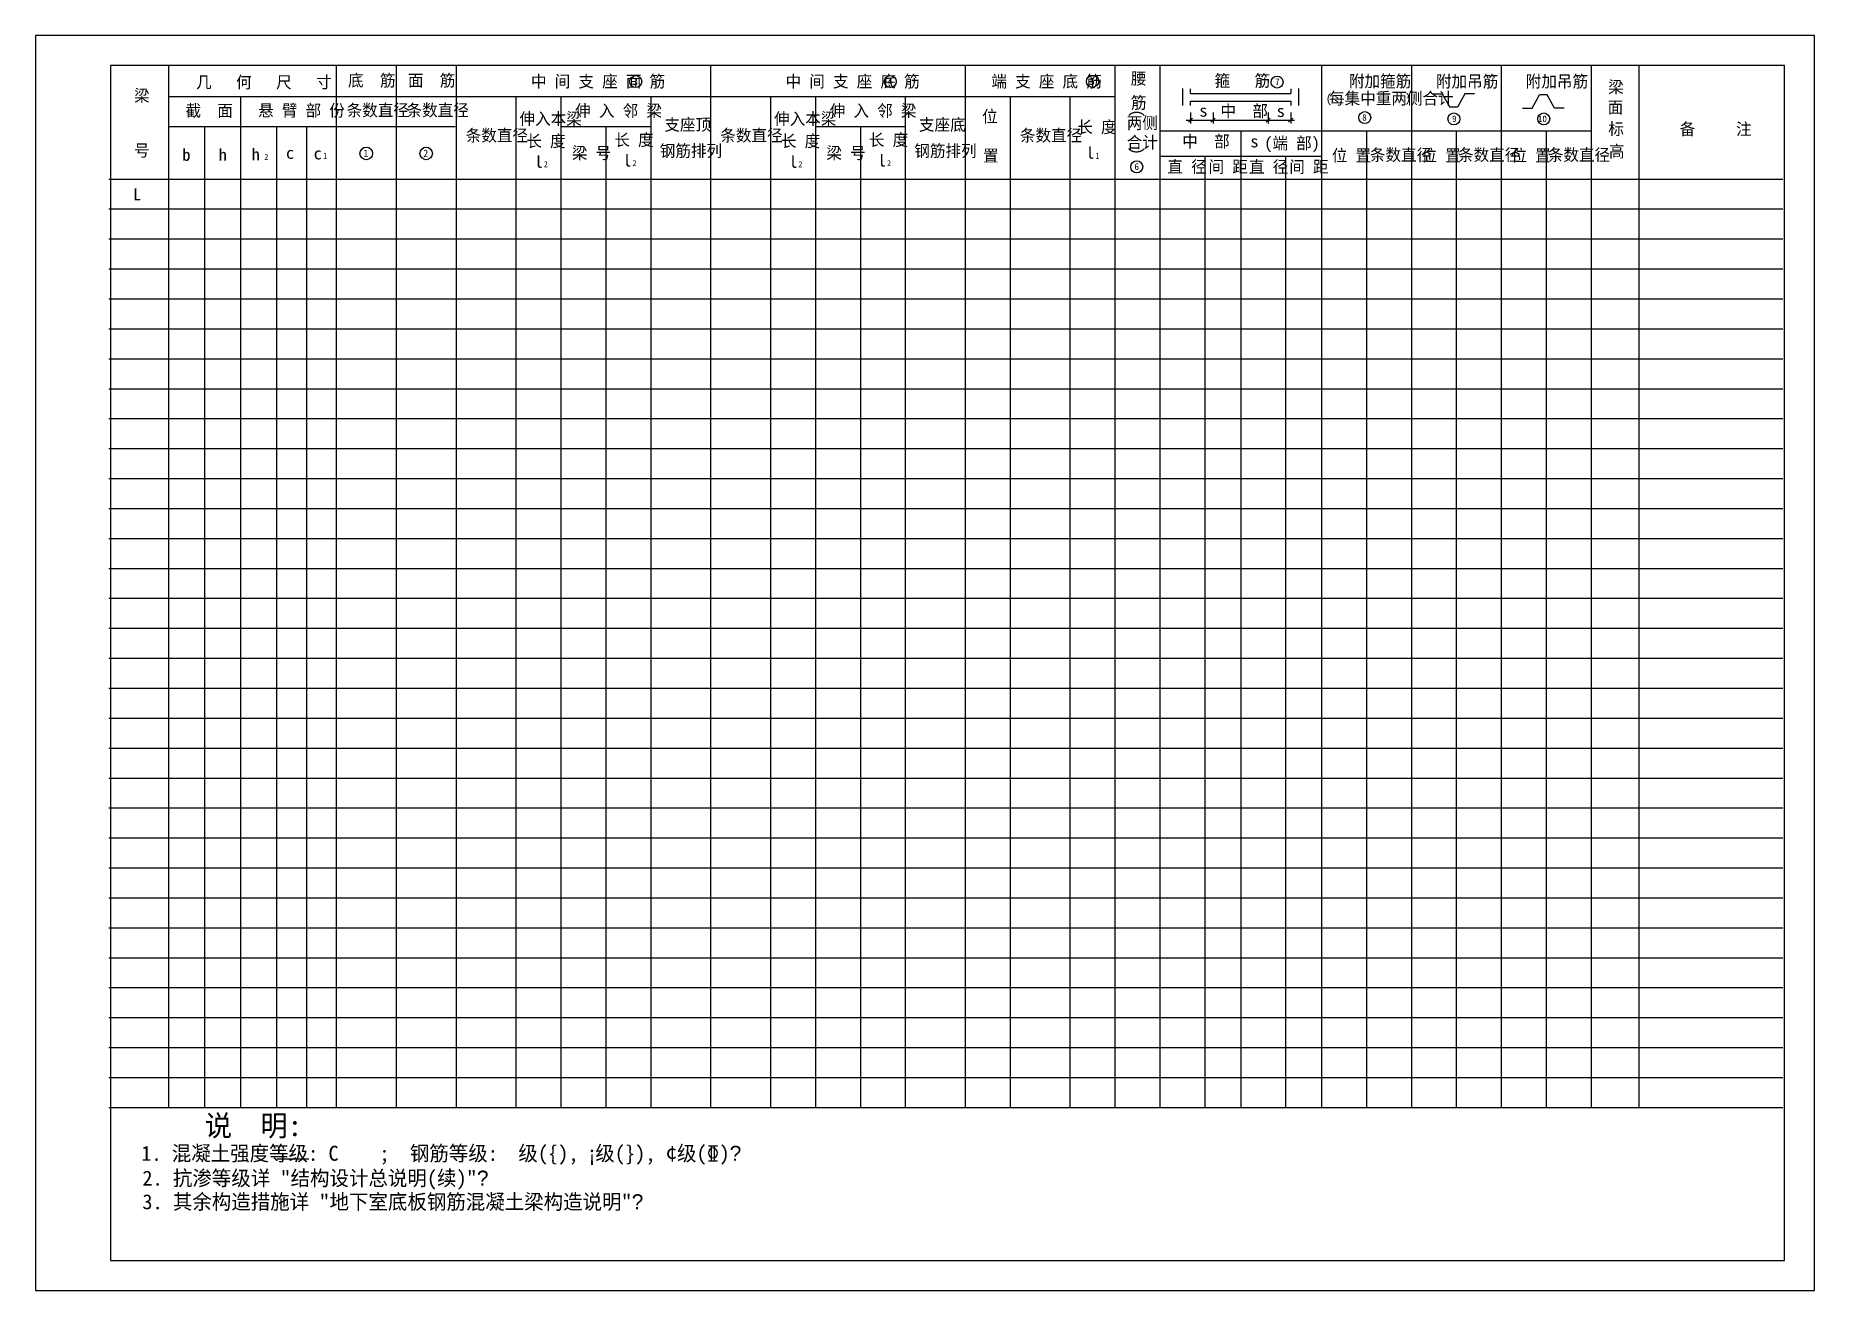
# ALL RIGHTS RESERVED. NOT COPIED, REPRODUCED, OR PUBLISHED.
# Model space of a CAD drawing. Header units: metres. Extents: x 4510 to 63910, y 6863 to 48763.
import ezdxf

# ---------------------------------------------------------------- set-up
doc = ezdxf.new("R2010")
doc.units = ezdxf.units.M
for name, color, linetype in [('TABLE', 3, 'Continuous'), ('TEXT', 2, 'Continuous'), ('TK', 7, 'Continuous')]:
    doc.layers.add(name, color=color, linetype=linetype)

msp = doc.modelspace()

# ---------------------------------------------------------------- linework, layer by layer
at = {"layer": 'TABLE'}
for p, q in [((8951.08, 47772.48), (8951.08, 12972.48)), ((14551.08, 47772.48), (14551.08, 12972.48)), ((16551.08, 47772.48), (16551.08, 12972.48)), ((18551.08, 47772.48), (18551.08, 12972.48)), ((27051.08, 47772.48), (27051.08, 12972.48)), ((35551.08, 47772.48), (35551.08, 12972.48)), ((40551.08, 47772.48), (40551.08, 12972.48)), ((42051.08, 47772.48), (42051.08, 12972.48)), ((47451.08, 47772.48), (47451.08, 12972.48)), ((50451.08, 47772.48), (50451.08, 12972.48)), ((53451.08, 47772.48), (53451.08, 12972.48)), ((56451.08, 47772.48), (56451.08, 12972.48)), ((58051.08, 47772.48), (58051.08, 12972.48)), ((8951.08, 46727.83), (14551.08, 46727.83)), ((11351.08, 46727.83), (11351.08, 12972.48)), ((14551.08, 46727.83), (21551.08, 46727.83)), ((20551.08, 46727.83), (20551.08, 33972.48)), ((20551.08, 46727.83), (20551.08, 12972.48)), ((21551.08, 46727.83), (40551.08, 46727.83)), ((22051.08, 46727.83), (22051.08, 12972.48)), ((25051.08, 46727.83), (25051.08, 12972.48)), ((29051.08, 46727.83), (29051.08, 12972.48)), ((29051.08, 46727.83), (29051.08, 33972.48)), ((30551.08, 46727.83), (30551.08, 12972.48)), ((33551.08, 46727.83), (33551.08, 12972.48)), ((37051.08, 46727.83), (37051.08, 12972.48)), ((39051.08, 46727.83), (39051.08, 12972.48)), ((8951.08, 45727.83), (16551.08, 45727.83)), ((10151.08, 45727.83), (10151.08, 12972.48)), ((12551.08, 45727.83), (12551.08, 12972.48)), ((13551.08, 45727.83), (13551.08, 12972.48)), ((16551.08, 45727.83), (18524.07, 45727.83)), ((22051.08, 45727.83), (25051.08, 45727.83)), ((23551.08, 45727.83), (23551.08, 12972.48)), ((30551.08, 45727.83), (33551.08, 45727.83)), ((32051.08, 45727.83), (32051.08, 12972.48)), ((56451.08, 45572.63), (42051.08, 45572.63)), ((44751.08, 45572.63), (44751.08, 12972.48)), ((48951.08, 45572.63), (48951.08, 12972.48)), ((51951.08, 45572.63), (51951.08, 12972.48)), ((54951.08, 45572.63), (54951.08, 12972.48)), ((47451.08, 44719.7), (42051.08, 44719.7)), ((43551.08, 44719.7), (43551.08, 12972.48)), ((44751.08, 44719.7), (44751.08, 12972.48)), ((46251.08, 44719.7), (46251.08, 12972.48)), ((6951.08, 43972.48), (62851.08, 43972.48)), ((6951.08, 42972.48), (62851.08, 42972.48)), ((6951.08, 41972.48), (62851.08, 41972.48)), ((6951.08, 40972.48), (62851.08, 40972.48)), ((6951.08, 39972.48), (62851.08, 39972.48)), ((6951.08, 38972.48), (62851.08, 38972.48)), ((6951.08, 37972.48), (62851.08, 37972.48)), ((6951.08, 36972.48), (62851.08, 36972.48)), ((6951.08, 35972.48), (62851.08, 35972.48)), ((6951.08, 34972.48), (62851.08, 34972.48)), ((6951.08, 33972.48), (62851.08, 33972.48)), ((6951.08, 32972.48), (62851.08, 32972.48)), ((6951.08, 31972.48), (62851.08, 31972.48)), ((6951.08, 30972.48), (62851.08, 30972.48)), ((6951.08, 29972.48), (62851.08, 29972.48)), ((6951.08, 28972.48), (62851.08, 28972.48)), ((6951.08, 27972.48), (62851.08, 27972.48)), ((6951.08, 26972.48), (62851.08, 26972.48)), ((6951.08, 25972.48), (62851.08, 25972.48)), ((6951.08, 24972.48), (62851.08, 24972.48)), ((6951.08, 23972.48), (62851.08, 23972.48)), ((6951.08, 22972.48), (62851.08, 22972.48)), ((6951.08, 21972.48), (62851.08, 21972.48)), ((6951.08, 20972.48), (62851.08, 20972.48)), ((6951.08, 19972.48), (62851.08, 19972.48)), ((6951.08, 18972.48), (62851.08, 18972.48)), ((6951.08, 17972.48), (62851.08, 17972.48)), ((6951.08, 16972.48), (62851.08, 16972.48)), ((6951.08, 15972.48), (62851.08, 15972.48)), ((6951.08, 14972.48), (62851.08, 14972.48)), ((6951.08, 13972.48), (62851.08, 13972.48)), ((6951.08, 12972.48), (62851.08, 12972.48))]:
    msp.add_line(p, q, dxfattribs=at)
at = {"layer": 'TEXT'}
for p, q in [((42817.53, 46427.66), (42817.53, 46998.84)), ((43074.8, 46828.61), (43074.8, 46981.89)), ((46421.98, 46981.89), (46421.98, 46828.61)), ((46679.26, 46998.84), (46679.26, 46427.66)), ((43074.8, 46828.61), (46421.98, 46828.61)), ((43074.8, 46427.66), (43074.8, 46571.34)), ((43074.8, 46571.34), (46421.98, 46571.34)), ((46421.98, 46571.34), (46421.98, 46427.66)), ((51163.88, 46815.07), (51483.94, 46815.07)), ((51483.94, 46815.07), (51729.95, 46373.31)), ((51989.85, 46373.31), (51729.95, 46373.31)), ((52235.86, 46815.07), (51989.85, 46373.31)), ((52555.92, 46815.07), (52235.86, 46815.07)), ((54163.88, 46341.77), (54483.94, 46341.77)), ((54483.94, 46341.77), (54729.95, 46783.54)), ((54989.85, 46783.54), (54729.95, 46783.54)), ((55235.86, 46341.77), (54989.85, 46783.54)), ((55555.92, 46341.77), (55235.86, 46341.77)), ((42927.86, 45939.12), (46550.53, 45939.12)), ((43003.76, 45868.08), (43145.84, 46010.17)), ((43074.8, 46196.4), (43074.8, 45828.86)), ((43757.72, 45868.08), (43899.8, 46010.17)), ((43828.76, 46196.4), (43828.76, 45828.86)), ((45596.98, 45868.08), (45739.07, 46010.17)), ((45668.03, 46196.4), (45668.03, 45828.86)), ((46350.94, 45868.08), (46493.02, 46010.17)), ((46421.98, 46196.4), (46421.98, 45828.86))]:
    msp.add_line(p, q, dxfattribs=at)
for centre, radius in [((24548.99, 47224.33), 200), ((33048.99, 47224.33), 200), ((39802.55, 47234.63), 200), ((45967.83, 47211.29), 200), ((48895.42, 46022.3), 200), ((51869.51, 45978.84), 200), ((54869.51, 45978.84), 200), ((15552.94, 44826.7), 210), ((17552.94, 44826.7), 210), ((41279.11, 44380.62), 200)]:
    msp.add_circle(centre, radius, dxfattribs=at)
at = {"layer": 'TK'}
msp.add_line((12581.92, 11259.49), (13636.91, 11259.49), dxfattribs=at)
for points in [[(4509.85, 6862.88), (63909.85, 6862.88), (63909.85, 48762.88), (4509.85, 48762.88)], [(7009.85, 7862.88), (62909.85, 7862.88), (62909.85, 47762.88), (7009.85, 47762.88)]]:
    msp.add_lwpolyline(points, close=True, dxfattribs=at)

# ---------------------------------------------------------------- texts
for s, height, p in [('L', 400, (7764.91, 43262.43)), (' 说  明:', 700, (9681.85, 12015.85)), ('1. 混凝土强度等级: C    ;  钢筋等级: %%160级({), %%161级(}), %%162级(%%133)%%140 ', 500, (8037.37, 11191.41)), ('  2. 抗渗等级详 "结构设计总说明(续)"%%140', 500, (7394.08, 10362.18)), ('  3. 其余构造措施详 "地下室底板钢筋混凝土梁构造说明"%%140', 500, (7394.08, 9573.12))]:
    msp.add_text(s, height=height).set_placement(p)
at = {"layer": 'TEXT'}
for s, height, p in [(' 底  筋', 400, (14671.38, 47066.13)), (' 面  筋', 400, (16671.38, 47066.13)), ('腰', 400, (41084.69, 47131.88)), ('梁', 400, (7797.25, 46556.13)), ('几   何   尺   寸', 400, (9870.3, 47007.28)), ('中 间 支 座 面 筋', 400, (21052.79, 47034.58)), ('3', 250, (24456.61, 47101.67)), ('中 间 支 座 底 筋', 400, (29552.79, 47034.58)), ('4', 250, (32956.61, 47101.67)), ('端 支 座 底 筋', 400, (36425.86, 47034.58)), ('5', 250, (39710.17, 47108.24)), ('箍   筋', 400, (43879.23, 47058.09)), ('7', 225, (45898.94, 47105.96)), ('每集中重两侧合计', 400, (47702.38, 46467.28)), ('附加箍筋', 400, (48364.91, 47041.95)), ('附加吊筋', 400, (51271.83, 47033.98)), ('附加吊筋', 400, (54271.83, 47033.98)), ('梁', 400, (57021.74, 46844.73)), ('截  面', 400, (9516.88, 46058.27)), ('悬 臂 部 份', 400, (11942.31, 46061.92)), ('条数直径', 400, (14897.59, 46070.7)), ('条数直径', 400, (16897.59, 46070.7)), ('伸 入 邻 梁', 400, (22529, 46052.98)), ('伸 入 邻 梁', 400, (31029, 46052.98)), ('筋', 400, (41084.69, 46322.35)), ('s', 400, (43371.34, 46055.94)), ('中  部', 400, (44076.17, 46047.32)), ('s', 400, (45953.19, 46044.92)), ('(', 300, (47591.35, 46513.49)), (')', 300, (50237.6, 46532.19)), ('面', 400, (57005.79, 46170.75)), ('伸入本梁', 400, (20669.54, 45784.71)), ('支座顶', 400, (25507.71, 45589.58)), ('伸入本梁', 400, (29169.54, 45784.71)), ('支座底', 400, (34007.71, 45589.58)), ('位', 400, (36116.71, 45863.39)), ('长 度', 400, (39295.44, 45508.93)), ('两侧', 400, (40947.09, 45647.82)), ('8', 225, (48808.8, 45916.96)), ('9', 225, (51809.85, 45872.76)), ('10', 225, (54672.25, 45872.76)), ('标', 400, (57026.83, 45447.48)), ('备     注', 400, (59412.25, 45443.12)), ('号', 400, (7797.25, 44725.49)), ('条数直径', 400, (18874.48, 45229.79)), ('长 度', 400, (20897.63, 45042.49)), ('长 度', 400, (23835.74, 45080.91)), ('钢筋排列', 400, (25353.23, 44714.8)), ('条数直径', 400, (27374.48, 45229.79)), ('长 度', 400, (29397.63, 45042.49)), ('长 度', 400, (32335.74, 45080.91)), ('钢筋排列', 400, (33853.23, 44714.8)), ('条数直径', 400, (37378.2, 45229.38)), ('合计', 400, (40947.09, 45000.2)), ('中  部', 400, (42802.26, 45033.06)), ('s', 400, (45074.29, 45030.19)), ('(端 部)', 400, (45538.38, 44969.93)), ('高', 400, (57047.86, 44699.57)), ('b', 400, (9411.51, 44580.57)), ('h', 400, (10623.69, 44580.57)), ('h', 400, (11724.57, 44595.89)), ('2', 200, (12145.78, 44611.2)), ('c', 400, (12871.32, 44646.06)), ('c', 400, (13796.38, 44629.29)), ('1', 200, (14110.32, 44644.6)), ('1', 250, (15453.66, 44704.24)), ('2', 250, (17453.66, 44704.24)), ('l', 400, (21175.07, 44350.42)), ('2', 200, (21481.55, 44365.73)), ('梁 号', 400, (22417.14, 44645.03)), ('l', 400, (24133.64, 44388.84)), ('2', 200, (24440.12, 44404.15)), ('l', 400, (29675.07, 44350.42)), ('2', 200, (29981.55, 44365.73)), ('梁 号', 400, (30917.14, 44645.03)), ('l', 400, (32633.64, 44388.84)), ('2', 200, (32940.12, 44404.15)), ('置', 400, (36147.65, 44553.4)), ('l', 400, (39593.33, 44651.79)), ('1', 200, (39899.82, 44644.52)), ('直 径', 400, (42304.19, 44181.74)), ('间 距', 400, (43678.17, 44181.74)), ('直 径', 400, (45027.34, 44180.29)), ('间 距', 400, (46373.24, 44180.29)), ('位 置', 400, (47794.79, 44558.8)), ('条数直径', 400, (49065.29, 44579.24)), ('位 置', 400, (50788.77, 44560.49)), ('条数直径', 400, (52007.87, 44580.93)), ('位 置', 400, (53788.77, 44560.49)), ('条数直径', 400, (55007.87, 44580.93)), ('6', 225, (41204.84, 44277.29))]:
    msp.add_text(s, height=height, dxfattribs=at).set_placement(p)
for s, p in [(')', (41442.75, 46028.97)), ('(', (41440.29, 44777.95))]:
    msp.add_text(s, height=400, rotation=90, dxfattribs=at).set_placement(p)

doc.saveas('drawing.dxf')
